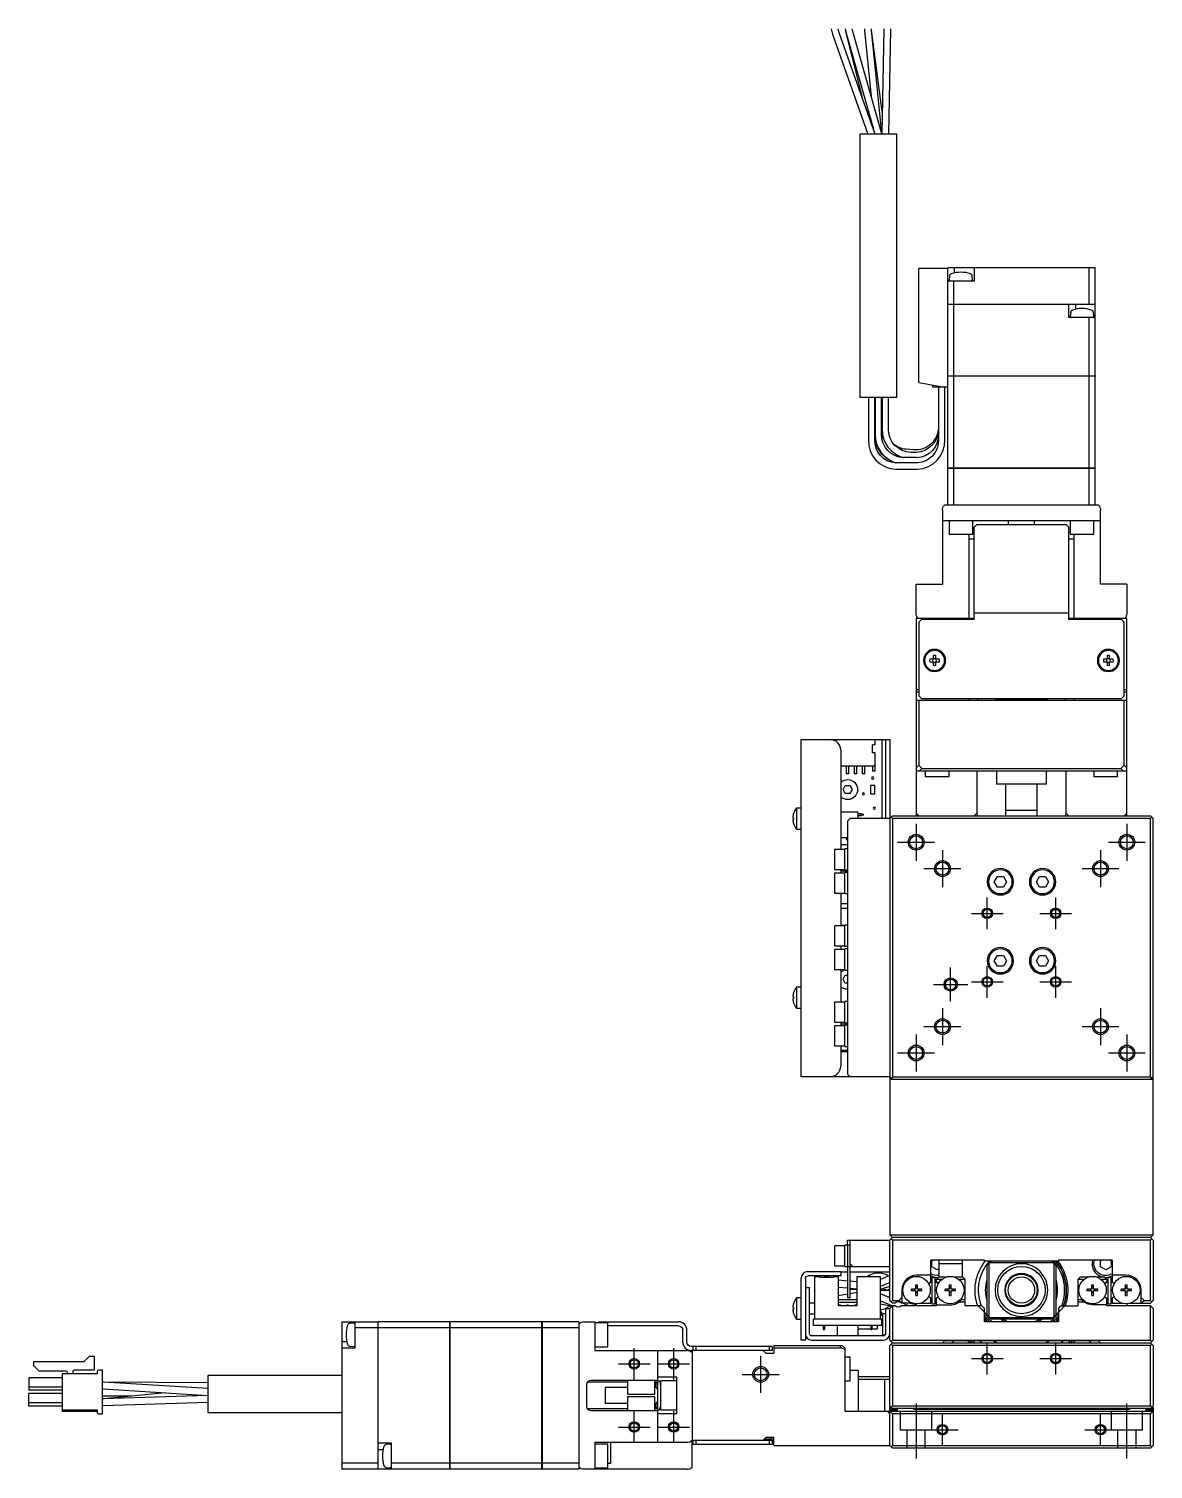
# Model space of a CAD drawing. Extents: x 0 to 1121, y -8 to 892.
# Drawn here: x 326.3 to 539.7, y 10 to 283.4 of the extents above; entities that cross this region are included whole.
import ezdxf

# ---------------------------------------------------------------- set-up
doc = ezdxf.new("R2010")
doc.units = 0
doc.header["$LTSCALE"] = 0.5
doc.linetypes.add('CENTER', pattern=[50.8, 31.75, -6.35, 6.35, -6.35])
doc.linetypes.add('DASHED', pattern=[19.05, 12.7, -6.35])
for name, color, linetype in [('MSM_CENTER', 1, 'CENTER'), ('MSM_CONTINUOUS', 7, 'CONTINUOUS'), ('MSM_DASHED', 4, 'DASHED'), ('MSM_NARROW', 5, 'CONTINUOUS')]:
    doc.layers.add(name, color=color, linetype=linetype)

msp = doc.modelspace()

# ---------------------------------------------------------------- linework, layer by layer
at = {"layer": 'MSM_CENTER'}
for p, q in [((494.68, 132.5), (494.68, 125.5)), ((534.68, 132.5), (534.68, 125.5)), ((491.18, 129), (498.18, 129)), ((531.18, 129), (538.18, 129)), ((499.68, 127.5), (499.68, 120.5)), ((529.68, 127.5), (529.68, 120.5)), ((496.18, 124), (503.18, 124)), ((526.18, 124), (533.18, 124)), ((508.18, 112.5), (508.18, 118.5)), ((521.18, 112.5), (521.18, 118.5)), ((505.18, 115.5), (511.18, 115.5)), ((518.18, 115.5), (524.18, 115.5)), ((501.23, 98.75), (501.23, 105.25)), ((508.18, 99.5), (508.18, 105.5)), ((521.18, 99.5), (521.18, 105.5)), ((497.98, 102), (504.48, 102)), ((505.18, 102.5), (511.18, 102.5)), ((518.18, 102.5), (524.18, 102.5)), ((499.68, 97.5), (499.68, 90.5)), ((529.68, 97.5), (529.68, 90.5)), ((496.18, 94), (503.18, 94)), ((526.18, 94), (533.18, 94)), ((494.68, 92.5), (494.68, 85.5)), ((534.68, 92.5), (534.68, 85.5)), ((491.18, 89), (498.18, 89)), ((531.18, 89), (538.18, 89)), ((441.18, 27), (441.18, 33)), ((448.68, 27), (448.68, 33)), ((508.18, 28), (508.18, 34)), ((521.18, 28), (521.18, 34)), ((465.18, 31.5), (465.18, 24.5)), ((505.18, 31), (511.18, 31)), ((518.18, 31), (524.18, 31)), ((438.18, 30), (444.18, 30)), ((445.68, 30), (451.68, 30)), ((461.68, 28), (468.68, 28)), ((494.68, 22.5), (494.68, 12)), ((534.68, 12), (534.68, 22.5)), ((441.18, 15), (441.18, 21)), ((448.68, 15), (448.68, 21)), ((499.68, 14.5), (499.68, 20.5)), ((529.68, 14.5), (529.68, 20.5)), ((438.18, 18), (444.18, 18)), ((445.68, 18), (451.68, 18)), ((496.68, 17.5), (502.68, 17.5)), ((526.68, 17.5), (532.68, 17.5))]:
    msp.add_line(p, q, dxfattribs=at)
at = {"layer": 'MSM_CONTINUOUS'}
for p, q in [((478.55, 283.4), (478.81, 282.37)), ((478.81, 282.37), (485.54, 263.4)), ((480.03, 282.8), (479.87, 283.4)), ((480.03, 282.8), (479.87, 283.4)), ((486.92, 263.4), (480.03, 282.8)), ((481.21, 283.4), (481.35, 282.64)), ((481.22, 283.4), (481.4, 282.55)), ((481.35, 282.64), (484.46, 270.33)), ((481.4, 282.55), (486.59, 264.34)), ((482.65, 282.91), (482.54, 283.4)), ((488.18, 263.49), (482.65, 282.91)), ((484.89, 283.4), (484.92, 282.99)), ((484.92, 282.99), (486.16, 270.58)), ((486.21, 283.12), (486.19, 283.4)), ((488.17, 263.52), (486.21, 283.12)), ((488.27, 267.7), (486.22, 283.16)), ((488.58, 283.32), (488.18, 263.4)), ((488.58, 283.4), (488.58, 283.32)), ((488.58, 283.4), (488.58, 283.25)), ((489.48, 263.4), (489.88, 283.29)), ((489.88, 283.29), (489.88, 283.4)), ((491.03, 263.4), (484.03, 263.4)), ((484.03, 263.4), (484.03, 213.4)), ((491.03, 213.4), (491.03, 263.4)), ((495.18, 216.26), (495.18, 237.9)), ((500.68, 237.9), (495.18, 237.9)), ((500.68, 200), (500.68, 238)), ((528.68, 238), (500.68, 238)), ((501.93, 238), (501.93, 237.06)), ((505.68, 238), (505.68, 235.5)), ((527.53, 231.11), (527.53, 238)), ((528.68, 231.11), (528.68, 238)), ((505.68, 235.5), (500.68, 235.5)), ((501.02, 236.48), (500.95, 235.71)), ((501.84, 231.11), (501.84, 235.5)), ((505.41, 235.71), (505.34, 236.48)), ((500.68, 231.11), (528.68, 231.11)), ((528.68, 231.1), (500.68, 231.1)), ((500.69, 231.1), (500.69, 231.11)), ((501.84, 231.1), (501.84, 231.11)), ((501.84, 217.5), (501.84, 231.1)), ((523.68, 228.6), (523.68, 231.1)), ((524.93, 231.1), (524.93, 230.17)), ((527.52, 231.1), (527.52, 231.11)), ((528.67, 231.1), (528.67, 231.11)), ((528.68, 217.5), (528.68, 231.1)), ((528.68, 228.6), (523.68, 228.6)), ((524.02, 229.59), (523.95, 228.82)), ((527.53, 217.5), (527.53, 228.6)), ((528.41, 228.82), (528.34, 229.59)), ((495.18, 216.26), (500.08, 215.4)), ((500.68, 217.5), (528.68, 217.5)), ((528.68, 217.49), (500.68, 217.49)), ((500.69, 217.5), (500.69, 217.49)), ((501.84, 217.5), (501.84, 217.49)), ((501.84, 200), (501.84, 217.49)), ((527.52, 217.5), (527.52, 217.49)), ((527.53, 200), (527.53, 217.49)), ((528.67, 217.5), (528.67, 217.49)), ((528.68, 200), (528.68, 217.49)), ((491.03, 213.4), (484.03, 213.4)), ((485.63, 213.4), (485.63, 205.4)), ((486.83, 205.4), (486.83, 213.4)), ((486.93, 213.4), (486.93, 206.4)), ((488.13, 206.4), (488.13, 213.4)), ((488.23, 213.4), (488.23, 206.4)), ((489.43, 207.4), (489.43, 213.4)), ((497.88, 215.4), (497.88, 215.79)), ((500.68, 215.4), (497.88, 215.4)), ((498.93, 215.4), (498.93, 205.4)), ((500.13, 205.4), (500.13, 215.4)), ((498.93, 207.88), (498.93, 207.64)), ((488.28, 205.69), (488.13, 206.9)), ((488.23, 206.4), (488.29, 205.69)), ((488.29, 205.66), (488.28, 205.69)), ((488.29, 205.69), (488.29, 205.66)), ((494.16, 203.48), (492.78, 203.6)), ((494.62, 203), (493.74, 203)), ((494.93, 201), (490.83, 201)), ((490.83, 199.8), (494.93, 199.8)), ((490.84, 201.01), (490.87, 201)), ((494.77, 202), (492.29, 202)), ((500.68, 200), (528.68, 200)), ((500.68, 193), (500.68, 199.99)), ((528.68, 199.99), (500.68, 199.99)), ((500.69, 200), (500.69, 199.99)), ((501.84, 200), (501.84, 199.99)), ((501.84, 193), (501.84, 199.99)), ((527.52, 200), (527.52, 199.99)), ((527.53, 193), (527.53, 199.99)), ((528.67, 200), (528.67, 199.99)), ((528.68, 193), (528.68, 199.99)), ((499.68, 192), (499.68, 178)), ((529.3, 193), (500.06, 193)), ((529.68, 178), (529.68, 192)), ((529.68, 190), (499.68, 190)), ((500.93, 190), (500.93, 187.5)), ((505.43, 187.5), (505.43, 190)), ((506.18, 189.3), (505.68, 188.8)), ((505.68, 171.3), (505.68, 188.8)), ((506.18, 189.3), (523.18, 189.3)), ((512.18, 190), (512.18, 189.3)), ((517.18, 189.3), (517.18, 190)), ((523.68, 188.8), (523.18, 189.3)), ((523.68, 171.3), (523.68, 188.8)), ((523.93, 190), (523.93, 187.5)), ((528.43, 187.5), (528.43, 190)), ((500.93, 187.5), (505.43, 187.5)), ((504.68, 187.5), (504.68, 171.3)), ((505.68, 186.5), (504.68, 186.5)), ((524.68, 186.5), (523.68, 186.5)), ((523.93, 187.5), (528.43, 187.5)), ((524.68, 171.3), (524.68, 187.5)), ((494.68, 178), (499.68, 178)), ((494.68, 172.5), (494.68, 178)), ((534.68, 178), (529.68, 178)), ((534.68, 178), (534.68, 172.5)), ((523.68, 172.5), (505.68, 172.5)), ((505.68, 171.5), (494.68, 171.5)), ((494.68, 171.5), (494.68, 134)), ((495.68, 171.3), (495.18, 170.8)), ((495.18, 170.8), (495.18, 156.8)), ((505.68, 171.3), (495.68, 171.3)), ((534.68, 171.5), (523.68, 171.5)), ((533.68, 171.3), (523.68, 171.3)), ((534.18, 170.8), (533.68, 171.3)), ((534.18, 156.8), (534.18, 170.8)), ((534.68, 134), (534.68, 171.5)), ((497.94, 164.42), (497.94, 163.74)), ((498.42, 163.74), (498.42, 164.42)), ((530.94, 164.42), (530.94, 163.74)), ((531.42, 163.74), (531.42, 164.42)), ((497.94, 163.74), (497.26, 163.74)), ((497.26, 163.26), (497.94, 163.26)), ((497.94, 163.26), (497.94, 162.58)), ((499.1, 163.74), (498.42, 163.74)), ((498.42, 162.58), (498.42, 163.26)), ((498.42, 163.26), (499.1, 163.26)), ((530.94, 163.74), (530.26, 163.74)), ((530.26, 163.26), (530.94, 163.26)), ((530.94, 163.26), (530.94, 162.58)), ((532.1, 163.74), (531.42, 163.74)), ((531.42, 163.26), (532.1, 163.26)), ((531.42, 162.58), (531.42, 163.26)), ((494.68, 158), (495.18, 158)), ((495.18, 157.5), (494.68, 157.5)), ((494.68, 156), (534.68, 156)), ((495.18, 156.8), (495.68, 156.3)), ((495.18, 156), (495.18, 143.61)), ((495.68, 156.3), (533.68, 156.3)), ((504.68, 156.3), (504.68, 156)), ((506.43, 156), (506.43, 156.3)), ((509.68, 156.3), (509.68, 156.2)), ((509.68, 156.2), (519.68, 156.2)), ((509.68, 156.2), (509.88, 156)), ((519.48, 156), (519.68, 156.2)), ((519.68, 156.2), (519.68, 156.3)), ((522.93, 156.3), (522.93, 156)), ((524.68, 156), (524.68, 156.3)), ((533.68, 156.3), (534.18, 156.8)), ((534.18, 158), (534.68, 158)), ((534.68, 157.5), (534.18, 157.5)), ((534.18, 143.61), (534.18, 156)), ((472.88, 84.5), (472.88, 148.5)), ((472.88, 148.5), (489.68, 148.5)), ((486.93, 147.5), (486.93, 148.5)), ((488.18, 148.5), (488.18, 133.5)), ((488.88, 148.5), (488.88, 133.5)), ((489.68, 148.5), (489.68, 54.5)), ((480.38, 146.5), (480.38, 127.65)), ((486.93, 147.5), (486.43, 147.5)), ((486.43, 146), (486.43, 147.5)), ((486.93, 146), (486.43, 146)), ((486.93, 142.5), (486.93, 146)), ((480.38, 143.5), (486.93, 143.5)), ((480.43, 142), (480.43, 143.5)), ((481.43, 143.5), (481.43, 142)), ((481.93, 142), (481.93, 143.5)), ((482.93, 143.5), (482.93, 142)), ((483.43, 142), (483.43, 143.5)), ((484.43, 143.5), (484.43, 142)), ((484.93, 142), (484.93, 143.5)), ((486.43, 143.5), (486.43, 142.5)), ((486.93, 142.5), (486.43, 142.5)), ((494.68, 143.11), (495.18, 143.61)), ((534.68, 142.5), (494.68, 142.5)), ((495.18, 143.61), (495.79, 143)), ((495.79, 143), (495.29, 142.5)), ((495.79, 143), (533.57, 143)), ((496.43, 142.5), (496.43, 141.5)), ((500.93, 141.5), (500.93, 142.5)), ((506.2, 142.5), (506.2, 134.5)), ((509.93, 142.5), (509.93, 140)), ((519.43, 140), (519.43, 142.5)), ((523.17, 134.5), (523.17, 142.5)), ((528.43, 142.5), (528.43, 141.5)), ((532.93, 141.5), (532.93, 142.5)), ((533.57, 143), (534.18, 143.61)), ((534.07, 142.5), (533.57, 143)), ((534.18, 143.61), (534.68, 143.11)), ((480.43, 142), (480.38, 142)), ((480.81, 139), (481.25, 139.75)), ((481.25, 139.75), (482.11, 139.75)), ((481.93, 142), (481.43, 142)), ((482.11, 139.75), (482.55, 139)), ((483.43, 142), (482.93, 142)), ((484.93, 142), (484.43, 142)), ((486.84, 139.78), (486.04, 139.78)), ((486.04, 139.78), (486.04, 138.18)), ((486.84, 138.18), (486.84, 139.78)), ((496.43, 141.5), (500.93, 141.5)), ((519.43, 140), (509.93, 140)), ((511.68, 140), (511.68, 134)), ((517.68, 134), (517.68, 140)), ((528.43, 141.5), (532.93, 141.5)), ((481.25, 138.25), (480.81, 139)), ((482.11, 138.25), (481.25, 138.25)), ((482.55, 139), (482.11, 138.25)), ((486.04, 138.18), (486.84, 138.18)), ((471.42, 134.45), (471.42, 134.43)), ((471.98, 135.5), (471.98, 131.5)), ((472.88, 135.5), (471.98, 135.5)), ((480.38, 134.76), (483.53, 134.76)), ((483.63, 134.66), (483.63, 133.5)), ((483.63, 134.43), (484.36, 134.43)), ((484.36, 134), (483.63, 134)), ((484.07, 134.43), (484.07, 134)), ((484.36, 134.43), (484.43, 134.31)), ((484.43, 134.11), (484.36, 134)), ((484.43, 134.31), (484.68, 134.31)), ((484.68, 134.11), (484.43, 134.11)), ((484.68, 134.11), (484.68, 134.31)), ((489.93, 133.75), (490.18, 134)), ((490.18, 134), (539.18, 134)), ((495.18, 134), (494.68, 134.5)), ((506.2, 134.5), (505.7, 134)), ((506.37, 134), (506.2, 134.5)), ((517.68, 135), (511.68, 135)), ((523.17, 134.5), (522.99, 134)), ((523.67, 134), (523.17, 134.5)), ((534.68, 134.5), (534.18, 134)), ((539.18, 134), (539.43, 133.75)), ((471.29, 133.7), (471.42, 133.7)), ((471.42, 133.3), (471.29, 133.3)), ((471.42, 133.7), (471.42, 133.3)), ((471.42, 132.57), (471.42, 132.55)), ((471.98, 131.5), (472.88, 131.5)), ((482.18, 133.5), (481.68, 133)), ((481.68, 133), (481.68, 85)), ((489.68, 133.5), (482.18, 133.5)), ((489.68, 133.5), (489.93, 133.75)), ((490.18, 133.5), (489.93, 133.75)), ((539.18, 133.5), (490.18, 133.5)), ((490.18, 133.5), (490.18, 84.5)), ((539.43, 133.75), (539.18, 133.5)), ((539.18, 84.5), (539.18, 133.5)), ((539.43, 133.75), (539.68, 133.5)), ((539.68, 54.5), (539.68, 133.5)), ((481.68, 129.86), (480.38, 129.86)), ((481.68, 128.5), (480.38, 128.5)), ((479.18, 127.65), (479.18, 123.85)), ((481.18, 127.65), (479.18, 127.65)), ((481.18, 123.75), (481.18, 127.75)), ((481.68, 127.75), (481.18, 127.75)), ((479.18, 123.85), (481.18, 123.85)), ((479.18, 123.15), (479.18, 119.35)), ((481.18, 123.15), (479.18, 123.15)), ((480.38, 123.85), (480.38, 123.15)), ((481.68, 123.5), (480.38, 123.5)), ((481.18, 123.75), (481.68, 123.75)), ((481.18, 119.25), (481.18, 123.25)), ((481.68, 123.25), (481.18, 123.25)), ((509.53, 121.5), (510.1, 122.5)), ((510.1, 120.5), (509.53, 121.5)), ((510.1, 122.5), (511.26, 122.5)), ((511.26, 120.5), (510.1, 120.5)), ((511.26, 122.5), (511.84, 121.5)), ((511.84, 121.5), (511.26, 120.5)), ((517.53, 121.5), (518.1, 122.5)), ((518.1, 120.5), (517.53, 121.5)), ((518.1, 122.5), (519.26, 122.5)), ((519.26, 120.5), (518.1, 120.5)), ((519.26, 122.5), (519.84, 121.5)), ((519.84, 121.5), (519.26, 120.5)), ((479.18, 119.35), (481.18, 119.35)), ((480.38, 119.35), (480.38, 113.15)), ((481.18, 119.25), (481.68, 119.25)), ((480.38, 117.37), (481.68, 117.37)), ((481.68, 116.45), (480.38, 116.45)), ((479.18, 113.15), (479.18, 109.35)), ((481.18, 113.15), (479.18, 113.15)), ((480.38, 113.25), (481.18, 113.25)), ((481.18, 109.25), (481.18, 113.25)), ((481.68, 113.25), (481.18, 113.25)), ((479.18, 109.35), (481.18, 109.35)), ((479.18, 108.65), (479.18, 104.85)), ((481.18, 108.65), (479.18, 108.65)), ((480.38, 109.35), (480.38, 108.65)), ((481.18, 109.25), (481.68, 109.25)), ((481.18, 104.75), (481.18, 108.75)), ((481.68, 108.75), (481.18, 108.75)), ((509.53, 106.5), (510.1, 107.5)), ((510.1, 107.5), (511.26, 107.5)), ((511.26, 107.5), (511.84, 106.5)), ((517.53, 106.5), (518.1, 107.5)), ((518.1, 107.5), (519.26, 107.5)), ((519.26, 107.5), (519.84, 106.5)), ((479.18, 104.85), (481.18, 104.85)), ((480.38, 104.85), (480.38, 98.65)), ((481.18, 104.75), (481.68, 104.75)), ((510.1, 105.5), (509.53, 106.5)), ((511.26, 105.5), (510.1, 105.5)), ((511.84, 106.5), (511.26, 105.5)), ((518.1, 105.5), (517.53, 106.5)), ((519.26, 105.5), (518.1, 105.5)), ((519.84, 106.5), (519.26, 105.5)), ((471.98, 101.5), (471.98, 97.5)), ((472.88, 101.5), (471.98, 101.5)), ((480.81, 103), (481.25, 103.75)), ((481.25, 102.25), (480.81, 103)), ((481.25, 103.75), (481.68, 103.75)), ((481.68, 102.25), (481.25, 102.25)), ((471.29, 99.7), (471.42, 99.7)), ((471.42, 99.3), (471.29, 99.3)), ((471.42, 100.45), (471.42, 100.43)), ((471.42, 99.7), (471.42, 99.3)), ((471.42, 98.57), (471.42, 98.55)), ((479.18, 98.65), (479.18, 94.85)), ((481.18, 98.65), (479.18, 98.65)), ((481.18, 98.67), (480.38, 98.67)), ((481.18, 94.75), (481.18, 98.75)), ((481.68, 98.75), (481.18, 98.75)), ((471.98, 97.5), (472.88, 97.5)), ((479.18, 94.85), (481.18, 94.85)), ((479.18, 94.15), (479.18, 90.35)), ((481.18, 94.15), (479.18, 94.15)), ((480.38, 94.85), (480.38, 94.15)), ((481.68, 94.5), (480.38, 94.5)), ((481.18, 94.75), (481.68, 94.75)), ((481.18, 90.25), (481.18, 94.25)), ((481.68, 94.25), (481.18, 94.25)), ((479.18, 90.35), (481.18, 90.35)), ((480.38, 90.35), (480.38, 86.5)), ((481.18, 90.25), (481.68, 90.25)), ((481.68, 89.5), (480.38, 89.5)), ((481.68, 89.2), (480.38, 89.2)), ((481.68, 85), (482.18, 84.5)), ((489.68, 84.5), (472.88, 84.5)), ((489.93, 84.25), (489.68, 84.5)), ((489.68, 84), (539.68, 84)), ((489.93, 84.25), (490.18, 84.5)), ((490.18, 84), (489.93, 84.25)), ((490.18, 84.5), (539.18, 84.5)), ((539.18, 84.5), (539.43, 84.25)), ((539.68, 84.5), (539.18, 84)), ((479.18, 52.4), (479.18, 48.6)), ((481.18, 52.4), (479.18, 52.4)), ((481.18, 48.5), (481.18, 52.5)), ((482.18, 52.5), (481.18, 52.5)), ((481.68, 52.5), (481.68, 53.5)), ((481.68, 53.5), (489.68, 53.5)), ((481.68, 52.5), (481.68, 42.5)), ((482.18, 42.5), (482.18, 53.5)), ((489.68, 54.5), (539.68, 54.5)), ((489.68, 54.5), (490.18, 54)), ((490.18, 54), (489.68, 53.5)), ((489.68, 42), (489.68, 53.5)), ((490.18, 53.5), (489.93, 53.75)), ((539.18, 54), (490.18, 54)), ((490.18, 53.5), (490.18, 42)), ((539.18, 53.5), (490.18, 53.5)), ((539.68, 54.5), (539.18, 54)), ((539.68, 53.5), (539.18, 54)), ((539.43, 53.75), (539.18, 53.5)), ((539.18, 42), (539.18, 53.5)), ((539.68, 53.5), (539.68, 42)), ((507.68, 49.7), (497.48, 49.7)), ((497.48, 45.54), (497.48, 49.7)), ((497.68, 49.58), (497.89, 49.7)), ((497.68, 48.42), (497.68, 49.58)), ((498.98, 49.7), (498.98, 46.5)), ((503.48, 46.5), (503.48, 49.7)), ((507.68, 49.5), (507.68, 49.7)), ((521.68, 49.5), (507.68, 49.5)), ((508.18, 48.7), (508.98, 49.5)), ((520.38, 49.5), (520.68, 49.2)), ((531.88, 49.7), (521.68, 49.7)), ((521.68, 49.7), (521.68, 49.5)), ((529.68, 49.58), (529.89, 49.7)), ((529.68, 48.42), (529.68, 49.58)), ((531.47, 49.7), (531.68, 49.58)), ((531.68, 49.58), (531.68, 48.42)), ((531.88, 49.7), (531.88, 45.54)), ((474.08, 47.5), (480.38, 47.5)), ((480.38, 46.7), (474.18, 46.7)), ((475.43, 46.5), (475.43, 38.5)), ((476.43, 46.5), (475.43, 46.5)), ((476.43, 46.5), (476.43, 46.4)), ((477.23, 46.4), (477.23, 46.5)), ((478.13, 46.5), (477.23, 46.5)), ((477.43, 46.5), (477.43, 46.7)), ((477.61, 46.4), (477.61, 46.5)), ((477.76, 46.4), (477.76, 46.5)), ((478.13, 46.4), (478.13, 46.5)), ((478.93, 46.5), (478.93, 46.4)), ((479.93, 46.5), (478.93, 46.5)), ((479.18, 48.6), (481.18, 48.6)), ((479.93, 41), (479.93, 46.5)), ((480.38, 47.5), (480.38, 46.7)), ((480.38, 47.47), (481.68, 47.47)), ((481.18, 48.5), (489.68, 48.5)), ((482.68, 48.5), (482.18, 49)), ((482.18, 47.47), (489.68, 47.47)), ((483.43, 46.5), (483.43, 41)), ((487.93, 46.5), (483.43, 46.5)), ((489.68, 46.77), (487.93, 46.02)), ((487.93, 38.5), (487.93, 46.5)), ((497.48, 46.8), (494.78, 46.8)), ((498.68, 47.85), (497.68, 48.42)), ((498.48, 46), (498.98, 46.5)), ((498.98, 48.02), (498.68, 47.85)), ((503.48, 49), (498.98, 49)), ((498.98, 46.5), (500.47, 46.5)), ((501.89, 46.5), (503.48, 46.5)), ((503.48, 46.5), (503.98, 46)), ((508.18, 39.3), (508.18, 48.7)), ((508.48, 49), (508.48, 39)), ((520.68, 49.2), (508.68, 49.2)), ((511.71, 47.2), (511.52, 47.2)), ((511.71, 47.2), (511.93, 47.43)), ((511.76, 47.43), (511.93, 47.43)), ((511.93, 47.43), (511.93, 47.56)), ((515.74, 46.97), (515.74, 46.97)), ((517.43, 47.56), (517.43, 47.56)), ((517.43, 47.56), (517.43, 47.43)), ((517.43, 47.43), (517.6, 47.43)), ((517.43, 47.43), (517.66, 47.2)), ((517.84, 47.2), (517.66, 47.2)), ((520.88, 49), (520.68, 49.2)), ((520.88, 39), (520.88, 49)), ((520.88, 49), (521.18, 48.7)), ((521.18, 48.7), (521.18, 39.3)), ((525.38, 46), (525.88, 46.5)), ((525.88, 46.5), (527.47, 46.5)), ((528.89, 46.5), (530.38, 46.5)), ((530.68, 47.85), (529.68, 48.42)), ((530.38, 46.5), (530.88, 46)), ((531.68, 48.42), (530.68, 47.85)), ((534.58, 46.8), (531.88, 46.8)), ((472.88, 34.5), (472.88, 46.3)), ((473.68, 46.2), (473.68, 34.5)), ((473.68, 44.5), (474.48, 44.5)), ((474.48, 35.7), (474.48, 44.5)), ((478.93, 46.4), (476.43, 46.4)), ((481.68, 45.72), (479.93, 45.88)), ((479.93, 44.57), (481.68, 44.41)), ((483.43, 45.56), (482.18, 45.67)), ((482.18, 44.37), (483.43, 44.25)), ((482.18, 44.14), (483.43, 44.11)), ((487.93, 44.72), (489.68, 45.46)), ((487.93, 44.15), (489.68, 44.71)), ((489.68, 43.91), (487.93, 43.94)), ((489.68, 44.08), (488.74, 43.94)), ((488.94, 44.06), (489.68, 44.2)), ((491.98, 44), (491.98, 41.5)), ((493.78, 43.86), (493.78, 44.15)), ((494.58, 44.15), (493.78, 44.15)), ((494.58, 43.86), (493.78, 43.86)), ((494.31, 44.15), (494.31, 43.86)), ((494.64, 45), (494.93, 45)), ((494.64, 44.21), (494.64, 45)), ((494.93, 44.47), (494.64, 44.47)), ((494.64, 43), (494.64, 43.8)), ((494.93, 44.21), (494.93, 45)), ((494.93, 43), (494.93, 43.8)), ((495.78, 44.15), (494.99, 44.15)), ((495.78, 43.86), (494.99, 43.86)), ((495.25, 43.86), (495.25, 44.15)), ((495.78, 43.86), (495.78, 44.15)), ((497.19, 45.37), (497.48, 45.54)), ((498.28, 46.39), (497.68, 46.39)), ((497.68, 46.39), (497.68, 41.39)), ((498.28, 41.39), (498.28, 46.39)), ((498.48, 46), (498.48, 45.54)), ((499.52, 46), (498.48, 46)), ((498.77, 45.37), (498.48, 45.54)), ((500.18, 43.86), (500.18, 44.15)), ((500.98, 44.15), (500.18, 44.15)), ((500.98, 43.86), (500.18, 43.86)), ((500.71, 44.15), (500.71, 43.86)), ((501.04, 45), (501.33, 45)), ((501.04, 44.21), (501.04, 45)), ((501.33, 44.47), (501.04, 44.47)), ((501.04, 43), (501.04, 43.8)), ((501.33, 44.21), (501.33, 45)), ((501.33, 43), (501.33, 43.8)), ((502.18, 44.15), (501.39, 44.15)), ((502.18, 43.86), (501.39, 43.86)), ((501.65, 43.86), (501.65, 44.15)), ((502.18, 43.86), (502.18, 44.15)), ((503.98, 46), (502.84, 46)), ((503.98, 41), (503.98, 46)), ((517.48, 45.38), (517.48, 45.44)), ((517.48, 45.38), (517.54, 45.31)), ((525.38, 46), (525.38, 41)), ((526.52, 46), (525.38, 46)), ((527.18, 43.86), (527.18, 44.15)), ((527.98, 44.15), (527.18, 44.15)), ((527.98, 43.86), (527.18, 43.86)), ((527.71, 44.15), (527.71, 43.86)), ((528.04, 45), (528.33, 45)), ((528.04, 44.21), (528.04, 45)), ((528.33, 44.47), (528.04, 44.47)), ((528.04, 43), (528.04, 43.8)), ((528.33, 44.21), (528.33, 45)), ((528.33, 43), (528.33, 43.8)), ((529.18, 44.15), (528.39, 44.15)), ((529.18, 43.86), (528.39, 43.86)), ((528.65, 43.86), (528.65, 44.15)), ((529.18, 43.86), (529.18, 44.15)), ((530.88, 46), (529.84, 46)), ((530.88, 45.54), (530.59, 45.37)), ((530.88, 46), (530.88, 45.54)), ((531.68, 46.39), (531.08, 46.39)), ((531.08, 46.39), (531.08, 41.39)), ((531.68, 41.39), (531.68, 46.39)), ((531.88, 45.54), (532.17, 45.37)), ((533.58, 43.86), (533.58, 44.15)), ((534.38, 44.15), (533.58, 44.15)), ((534.38, 43.86), (533.58, 43.86)), ((534.11, 44.15), (534.11, 43.86)), ((534.44, 45), (534.73, 45)), ((534.44, 44.21), (534.44, 45)), ((534.73, 44.47), (534.44, 44.47)), ((534.44, 43), (534.44, 43.8)), ((534.73, 44.21), (534.73, 45)), ((534.73, 43), (534.73, 43.8)), ((535.58, 44.15), (534.79, 44.15)), ((535.58, 43.86), (534.79, 43.86)), ((535.05, 43.86), (535.05, 44.15)), ((535.58, 43.86), (535.58, 44.15)), ((537.38, 41.5), (537.38, 44)), ((471.42, 41.45), (471.42, 41.43)), ((471.98, 42.5), (471.98, 38.5)), ((472.88, 42.5), (471.98, 42.5)), ((475.43, 41.5), (474.48, 41.5)), ((481.68, 43.21), (479.93, 42.9)), ((479.93, 42.2), (483.43, 42.2)), ((479.93, 41.7), (483.43, 41.7)), ((482.18, 42.5), (481.68, 42.5)), ((483.43, 43.52), (482.18, 43.3)), ((489.68, 42.54), (487.93, 43.28)), ((487.93, 41.98), (490.23, 41)), ((487.93, 41.41), (490.12, 40.94)), ((489.26, 42.71), (489.68, 42.71)), ((489.68, 42), (489.93, 41.75)), ((489.93, 41.75), (490.18, 42)), ((490.18, 41.5), (489.93, 41.75)), ((490.18, 42), (491.38, 42)), ((490.62, 41.5), (490.18, 41.5)), ((491.98, 42.6), (491.38, 42)), ((491.38, 42), (491.98, 41.58)), ((494.07, 41.5), (491.94, 41.5)), ((493.3, 41), (492.12, 41.5)), ((494.68, 41.17), (493.16, 41.5)), ((494.93, 43.53), (494.64, 43.53)), ((494.64, 43), (494.93, 43)), ((494.68, 41.4), (494.68, 41)), ((495.49, 41.5), (497.48, 41.5)), ((497.48, 42.46), (497.19, 42.63)), ((497.48, 41.5), (497.48, 42.46)), ((497.68, 41.39), (498.28, 41.39)), ((498.48, 42.46), (498.77, 42.63)), ((498.48, 42.46), (498.48, 41)), ((498.48, 41.2), (501.18, 41.2)), ((501.33, 43.53), (501.04, 43.53)), ((501.04, 43), (501.33, 43)), ((503.98, 41.7), (502.78, 41.7)), ((503.33, 42.2), (503.98, 42.2)), ((515.74, 41.04), (515.74, 41.04)), ((517.54, 42.69), (517.48, 42.63)), ((517.48, 42.56), (517.48, 42.63)), ((525.38, 42.2), (526.04, 42.2)), ((526.58, 41.7), (525.38, 41.7)), ((528.33, 43.53), (528.04, 43.53)), ((528.04, 43), (528.33, 43)), ((530.88, 41.2), (528.18, 41.2)), ((530.59, 42.63), (530.88, 42.46)), ((530.88, 41), (530.88, 42.46)), ((531.08, 41.39), (531.68, 41.39)), ((532.17, 42.63), (531.88, 42.46)), ((531.88, 42.46), (531.88, 41.5)), ((531.88, 41.5), (533.87, 41.5)), ((534.73, 43.53), (534.44, 43.53)), ((534.44, 43), (534.73, 43)), ((534.68, 41.4), (534.68, 41)), ((535.29, 41.5), (539.18, 41.5)), ((537.98, 42), (537.38, 42.6)), ((537.38, 41.58), (537.98, 42)), ((537.98, 42), (539.18, 42)), ((539.18, 42), (539.43, 41.75)), ((539.68, 42), (539.18, 41.5)), ((471.29, 40.7), (471.42, 40.7)), ((471.42, 40.3), (471.29, 40.3)), ((471.42, 40.7), (471.42, 40.3)), ((471.42, 39.57), (471.42, 39.55)), ((471.98, 38.5), (472.88, 38.5)), ((474.48, 39.5), (475.43, 39.5)), ((475.18, 37.3), (475.18, 38.5)), ((488.18, 38.5), (475.18, 38.5)), ((483.43, 41), (479.93, 41)), ((487.93, 39.9), (488.09, 39.9)), ((488.09, 39.9), (488.09, 39.19)), ((488.09, 39.19), (488.38, 39.19)), ((488.18, 37.3), (488.18, 38.5)), ((488.38, 35.5), (488.38, 39.5)), ((488.88, 39.5), (488.38, 39.5)), ((488.88, 40.5), (489.68, 40.5)), ((488.88, 40.5), (488.88, 35.7)), ((489.68, 40.5), (490.18, 41)), ((489.68, 34.5), (489.68, 40.5)), ((490.18, 41), (490.18, 34.5)), ((490.62, 41), (490.18, 41)), ((498.48, 41), (491.94, 41)), ((507.18, 41), (503.98, 41)), ((507.68, 39.79), (506.47, 41)), ((507.18, 41), (507.68, 40.5)), ((507.68, 38), (507.68, 40.5)), ((508.98, 38.5), (508.18, 39.3)), ((508.68, 38.8), (520.68, 38.8)), ((520.38, 38.5), (508.98, 38.5)), ((520.68, 38.8), (520.38, 38.5)), ((520.68, 38.8), (520.88, 39)), ((521.18, 39.3), (520.88, 39)), ((522.89, 41), (521.68, 39.79)), ((521.68, 40.5), (522.18, 41)), ((521.68, 40.5), (521.68, 38)), ((522.18, 41), (525.38, 41)), ((539.18, 41), (530.88, 41)), ((539.18, 34.5), (539.18, 41)), ((539.18, 41), (539.68, 40.5)), ((539.68, 40.5), (539.68, 34.5)), ((385.68, 38), (385.68, 10)), ((385.68, 38), (392.57, 38)), ((387.97, 37.73), (387.21, 37.66)), ((388.18, 38), (388.18, 33)), ((392.57, 36.85), (388.18, 36.85)), ((392.57, 10), (392.57, 38)), ((392.58, 37.99), (392.57, 37.99)), ((392.58, 36.84), (392.57, 36.84)), ((406.18, 38), (392.58, 38)), ((392.58, 10), (392.58, 38)), ((406.18, 36.85), (392.58, 36.85)), ((406.18, 10), (406.18, 38)), ((406.18, 37.99), (406.19, 37.99)), ((406.18, 36.84), (406.19, 36.84)), ((423.68, 38), (406.19, 38)), ((406.19, 38), (406.19, 10)), ((423.68, 36.85), (406.19, 36.85)), ((423.68, 10), (423.68, 38)), ((423.68, 37.99), (423.69, 37.99)), ((423.68, 36.84), (423.69, 36.84)), ((430.68, 38), (423.69, 38)), ((423.69, 38), (423.69, 10)), ((430.68, 36.85), (423.69, 36.85)), ((430.68, 38), (430.68, 10)), ((431.68, 38), (433.68, 38)), ((433.68, 38), (433.68, 32.5)), ((436.18, 37.75), (433.68, 37.75)), ((434.38, 37.75), (434.38, 38)), ((434.38, 38), (449.58, 38)), ((434.88, 38), (434.88, 37.75)), ((436.18, 33.25), (436.18, 37.75)), ((449.58, 37.2), (436.18, 37.2)), ((450.38, 34.1), (450.38, 36.4)), ((451.18, 34.1), (451.18, 36.4)), ((488.18, 37.3), (475.18, 37.3)), ((477.06, 37.3), (477.06, 36.5)), ((477.06, 36.5), (477.31, 36.5)), ((477.31, 37.3), (477.31, 36.5)), ((479.68, 37.3), (479.68, 35.3)), ((483.68, 35.3), (483.68, 37.3)), ((483.68, 36.62), (486.06, 36.62)), ((486.06, 37.3), (486.06, 36.5)), ((486.06, 36.5), (486.31, 36.5)), ((486.31, 37.3), (486.31, 36.5)), ((486.31, 36.62), (487.29, 36.62)), ((487.29, 37.3), (487.29, 36.62)), ((521.68, 38), (507.68, 38)), ((385.68, 34.25), (386.62, 34.25)), ((388.18, 33), (385.68, 33)), ((387.21, 33.34), (387.97, 33.27)), ((433.68, 33.25), (436.18, 33.25)), ((467.38, 33.3), (451.98, 33.3)), ((452.38, 32.5), (452.38, 33.3)), ((452.88, 33.3), (452.88, 32.5)), ((466.88, 32.5), (466.88, 33.3)), ((467.38, 33.3), (467.38, 32.5)), ((467.68, 33.5), (467.68, 32)), ((467.68, 33.5), (480.68, 33.5)), ((480.57, 33), (467.68, 33)), ((473.68, 34.5), (472.88, 34.5)), ((488.48, 35.3), (474.88, 35.3)), ((474.88, 34.5), (488.48, 34.5)), ((480.57, 33), (480.07, 33.5)), ((481.18, 32.69), (480.57, 33)), ((480.68, 33.5), (481.18, 33)), ((481.18, 33), (481.18, 21)), ((488.38, 35.5), (488.83, 35.5)), ((489.93, 34.25), (489.68, 34.5)), ((490.18, 34), (489.68, 33.5)), ((489.68, 22), (489.68, 33.5)), ((489.93, 34.25), (490.18, 34.5)), ((490.18, 34), (489.93, 34.25)), ((490.18, 33.5), (489.93, 33.75)), ((490.18, 34.5), (539.18, 34.5)), ((490.18, 34), (539.18, 34)), ((490.18, 33.5), (490.18, 22)), ((539.18, 33.5), (490.18, 33.5)), ((500.03, 34.35), (499.68, 34)), ((529.33, 34.35), (500.03, 34.35)), ((529.68, 34), (529.33, 34.35)), ((539.18, 34.5), (539.43, 34.25)), ((539.68, 34.5), (539.18, 34)), ((539.68, 33.5), (539.18, 34)), ((539.43, 33.75), (539.18, 33.5)), ((539.18, 22), (539.18, 33.5)), ((539.68, 33.5), (539.68, 22)), ((327.17, 30.36), (327.17, 29.66)), ((336.71, 30.36), (327.17, 30.36)), ((337.73, 31.38), (336.71, 30.36)), ((338.73, 31.38), (337.73, 31.38)), ((338.73, 28.85), (338.73, 31.38)), ((433.68, 32.5), (451.18, 32.5)), ((445.68, 26.87), (445.68, 32.5)), ((467.38, 32.5), (451.98, 32.5)), ((452.18, 32.5), (452.18, 15.5)), ((466.18, 32), (465.68, 32.5)), ((466.18, 32), (467.68, 32)), ((482.18, 31.25), (481.18, 31.25)), ((482.18, 26.75), (482.18, 31.25)), ((332.63, 27.37), (326.28, 27.37)), ((326.28, 27.37), (326.28, 24.97)), ((327.17, 29.66), (328.17, 28.66)), ((328.17, 28.66), (333.3, 28.66)), ((339.26, 28.1), (332.63, 28.1)), ((332.63, 28.1), (332.63, 20.99)), ((333.58, 28.38), (333.58, 28.1)), ((334.73, 28.1), (334.73, 28.7)), ((334.88, 28.85), (338.73, 28.85)), ((339.26, 28.51), (339.26, 28.1)), ((340.28, 28.81), (339.56, 28.81)), ((340.28, 20.53), (340.28, 28.81)), ((360.28, 27.77), (360.28, 20.77)), ((385.68, 27.77), (360.28, 27.77)), ((445.68, 27.5), (449.18, 27.5)), ((449.18, 27.5), (449.18, 20.5)), ((483.68, 28.75), (482.18, 28.75)), ((483.68, 28.75), (483.68, 21)), ((489.68, 27.5), (483.68, 27.5)), ((332.63, 25.57), (326.28, 25.57)), ((332.63, 24.97), (326.28, 24.97)), ((340.61, 26.55), (340.28, 26.55)), ((340.48, 26.54), (340.28, 26.55)), ((340.28, 25.25), (340.4, 25.24)), ((340.28, 25.24), (341.06, 25.2)), ((340.4, 25.24), (360.26, 24)), ((360.28, 25.3), (340.48, 26.54)), ((360.28, 26.4), (340.61, 26.55)), ((432.18, 21.9), (432.18, 26.1)), ((439.88, 26.5), (432.29, 26.5)), ((432.98, 26.9), (445.38, 26.9)), ((435.68, 25.5), (435.68, 22.5)), ((439.88, 25.5), (435.68, 25.5)), ((439.88, 26.9), (439.88, 24.25)), ((445.08, 24.25), (445.08, 26.9)), ((445.38, 26.5), (445.08, 26.5)), ((445.38, 25.5), (445.08, 25.5)), ((445.38, 25.5), (445.38, 26.5)), ((445.58, 26.3), (445.38, 26.5)), ((445.38, 25.5), (445.58, 25.13)), ((445.58, 26.88), (445.58, 21.12)), ((445.59, 26.87), (445.67, 26.84)), ((445.68, 26.87), (445.59, 26.87)), ((446.18, 26.75), (446.18, 21.25)), ((449.18, 26.75), (446.18, 26.75)), ((481.18, 26.75), (482.18, 26.75)), ((489.68, 27), (483.68, 27)), ((488.68, 27), (488.68, 21)), ((326.28, 21.97), (326.28, 24.37)), ((332.63, 24.37), (326.28, 24.37)), ((332.63, 22.57), (326.28, 22.57)), ((332.63, 21.97), (326.28, 21.97)), ((340.95, 23.86), (340.28, 23.85)), ((340.56, 23.38), (340.28, 23.36)), ((340.35, 23.35), (340.28, 23.35)), ((340.28, 22.05), (340.4, 22.06)), ((360.28, 24), (340.35, 23.35)), ((340.4, 22.06), (360.28, 22.7)), ((352.13, 24.51), (340.56, 23.38)), ((345.8, 23.89), (340.95, 23.86)), ((439.88, 22.5), (435.68, 22.5)), ((439.88, 24.25), (445.08, 24.25)), ((445.08, 23.75), (439.88, 23.75)), ((439.88, 23.75), (439.88, 21.1)), ((445.08, 21.1), (445.08, 23.75)), ((445.38, 22.5), (445.08, 22.5)), ((445.58, 22.87), (445.38, 22.5)), ((445.38, 21.5), (445.38, 22.5)), ((489.68, 22), (490.18, 21.5)), ((489.78, 21.7), (489.78, 21.9)), ((489.93, 21.75), (490.18, 22)), ((490.18, 22), (539.18, 22)), ((539.18, 22), (539.43, 21.75)), ((539.18, 21.5), (539.68, 22)), ((539.58, 21.9), (539.58, 21.7)), ((332.63, 21.24), (339.26, 21.24)), ((332.63, 20.99), (339.26, 20.99)), ((339.26, 21.24), (339.26, 20.83)), ((339.56, 20.53), (340.28, 20.53)), ((360.28, 20.77), (385.68, 20.77)), ((432.29, 21.5), (439.88, 21.5)), ((445.38, 21.1), (432.98, 21.1)), ((445.08, 21.5), (445.38, 21.5)), ((445.38, 21.5), (445.58, 21.7)), ((445.67, 21.15), (445.59, 21.13)), ((445.68, 21.13), (445.59, 21.13)), ((445.68, 15.1), (445.68, 21.13)), ((449.18, 20.5), (445.68, 20.5)), ((446.18, 21.25), (449.18, 21.25)), ((481.18, 21), (539.68, 21)), ((489.18, 21), (489.68, 20.5)), ((489.68, 21.7), (489.78, 21.8)), ((489.68, 14.5), (489.68, 21.7)), ((489.68, 21.2), (491.08, 21.2)), ((489.68, 21), (490.18, 20.5)), ((490.08, 21.4), (490.78, 21.4)), ((539.18, 21.5), (490.18, 21.5)), ((539.18, 20.5), (490.18, 20.5)), ((490.18, 20.5), (490.18, 14.5)), ((491.08, 21.5), (491.08, 21.2)), ((494.18, 21.5), (494.18, 21.39)), ((494.18, 21.39), (535.18, 21.39)), ((535.18, 21.5), (535.18, 21.39)), ((538.28, 21.5), (538.28, 21.2)), ((539.68, 21.2), (538.28, 21.2)), ((538.58, 21.4), (539.28, 21.4)), ((539.18, 20.5), (539.68, 21)), ((539.18, 14.5), (539.18, 20.5)), ((539.58, 21.8), (539.68, 21.7)), ((539.68, 21.7), (539.68, 14.5)), ((392.58, 15), (395.08, 15)), ((392.58, 13.75), (393.51, 13.75)), ((394.86, 14.73), (394.1, 14.66)), ((395.08, 15), (395.08, 10)), ((433.68, 15.1), (451.18, 15.1)), ((433.68, 15.1), (433.68, 10)), ((436.18, 14.75), (433.68, 14.75)), ((436.18, 10.25), (436.18, 14.75)), ((436.68, 15.1), (436.68, 11.05)), ((452.18, 15.5), (467.38, 15.5)), ((452.18, 10.38), (452.18, 15.48)), ((452.38, 14.7), (452.38, 15.5)), ((467.38, 14.7), (452.38, 14.7)), ((452.88, 15.5), (452.88, 14.7)), ((465.68, 15.5), (466.18, 16)), ((465.93, 15.75), (467.68, 15.75)), ((467.68, 16), (466.18, 16)), ((466.88, 14.7), (466.88, 15.5)), ((467.38, 15.5), (467.38, 14.7)), ((467.68, 14.5), (467.68, 16)), ((467.68, 14.5), (489.68, 14.5)), ((489.68, 14.5), (489.93, 14.25)), ((490.18, 14.5), (489.93, 14.25)), ((489.93, 14.25), (490.18, 14)), ((490.18, 14.5), (539.18, 14.5)), ((539.18, 14), (490.18, 14)), ((539.43, 14.25), (539.18, 14.5)), ((539.18, 14), (539.68, 14.5)), ((392.57, 11.16), (385.68, 11.16)), ((392.58, 11.17), (392.57, 11.17)), ((406.18, 11.16), (395.08, 11.16)), ((406.18, 11.17), (406.19, 11.17)), ((423.68, 11.16), (406.19, 11.16)), ((423.68, 11.17), (423.69, 11.17)), ((430.68, 11.16), (423.69, 11.16)), ((436.68, 11.05), (436.18, 11.05)), ((392.57, 10), (385.68, 10)), ((392.58, 10.01), (392.57, 10.01)), ((406.18, 10), (392.58, 10)), ((394.1, 10.34), (394.86, 10.27)), ((406.18, 10.01), (406.19, 10.01)), ((423.68, 10), (406.19, 10)), ((423.68, 10.01), (423.69, 10.01)), ((430.68, 10), (423.69, 10)), ((451.18, 10), (431.68, 10)), ((433.68, 10.25), (436.18, 10.25))]:
    msp.add_line(p, q, dxfattribs=at)
at = {"layer": 'MSM_CONTINUOUS', "extrusion": (0, 0, -1)}
for centre, radius in [((-498.18, 163.5), 2.1), ((-498.18, 163.5), 1.9), ((-531.18, 163.5), 2.1), ((-531.18, 163.5), 1.9), ((-486.44, 141.2), 0.2), ((-484.68, 138.18), 0.2), ((-486.76, 135.48), 0.2), ((-510.68, 121.5), 2.5), ((-510.68, 121.5), 2.25), ((-518.68, 121.5), 2.5), ((-518.68, 121.5), 2.25), ((-510.68, 106.5), 2.5), ((-510.68, 106.5), 2.25), ((-518.68, 106.5), 2.5), ((-518.68, 106.5), 2.25), ((-514.68, 44), 5), ((-514.68, 44), 3.15)]:
    msp.add_circle(centre, radius, dxfattribs=at)
at = {"layer": 'MSM_CONTINUOUS'}
for centre, radius in [((494.68, 129), 1.23), ((534.68, 129), 1.23), ((499.68, 124), 1.23), ((529.68, 124), 1.23), ((508.18, 115.5), 0.783), ((521.18, 115.5), 0.783), ((501.23, 102), 1.01), ((508.18, 102.5), 0.783), ((521.18, 102.5), 0.783), ((499.68, 94), 1.23), ((529.68, 94), 1.23), ((494.68, 89), 1.23), ((534.68, 89), 1.23), ((494.78, 44), 2.6), ((501.18, 44), 2.6), ((514.68, 44), 4.5), ((514.68, 44), 3), ((528.18, 44), 2.6), ((534.58, 44), 2.6), ((441.18, 30), 0.783), ((448.68, 30), 0.783), ((508.18, 31), 0.783), ((521.18, 31), 0.783), ((465.18, 28), 1.23), ((441.18, 18), 0.783), ((448.68, 18), 0.783), ((499.68, 17.5), 0.783), ((529.68, 17.5), 0.783)]:
    msp.add_circle(centre, radius, dxfattribs=at)
for centre, radius, start, end in [((501.15, 235.69), 0.2, 175, 251.8051), ((501.51, 236.43), 0.5, 107.6292, 175), ((503.18, 231.19), 6, 72.3708, 107.6292), ((504.85, 236.43), 0.5, 5, 72.3708), ((505.21, 235.69), 0.2, 288.1949, 5), ((524.51, 229.54), 0.5, 107.6292, 175), ((526.18, 224.3), 6, 72.3708, 107.6292), ((527.85, 229.54), 0.5, 5, 72.3708), ((524.15, 228.8), 0.2, 175, 270), ((528.21, 228.8), 0.2, 270, 5), ((491.03, 205.2), 5.41, 177.9067, 267.8727), ((492.5, 206.32), 5.57, 179.2277, 252.6191), ((493.82, 207.37), 5.59, 179.7079, 254.0346), ((494.72, 205.21), 5.41, 272.1863, 2.0343), ((498.18, 163.5), 0.95, 75.3667, 104.6333), ((531.18, 163.5), 0.95, 75.3667, 104.6333), ((498.18, 163.5), 0.95, 165.3667, 194.6333), ((498.18, 163.5), 0.365, 138.8496, 221.1504), ((498.18, 163.5), 0.365, 48.8496, 131.1504), ((498.18, 163.5), 0.365, 228.8496, 311.1504), ((498.18, 163.5), 0.95, 255.3667, 284.6333), ((498.18, 163.5), 0.365, 318.8496, 41.1504), ((498.18, 163.5), 0.95, 345.3667, 14.6333), ((531.18, 163.5), 0.95, 165.3667, 194.6333), ((531.18, 163.5), 0.365, 138.8496, 221.1504), ((531.18, 163.5), 0.365, 48.8496, 131.1504), ((531.18, 163.5), 0.365, 228.8496, 311.1504), ((531.18, 163.5), 0.95, 255.3667, 284.6333), ((531.18, 163.5), 0.365, 318.8496, 41.1504), ((531.18, 163.5), 0.95, 345.3667, 14.6333), ((478.38, 146.5), 2, 0, 90), ((474.48, 133.5), 3.19, 163.0947, 176.4096), ((474.48, 133.5), 3.2, 141.3178, 162.73), ((483.53, 134.66), 0.1, 0, 90), ((474.48, 133.5), 3.19, 183.5904, 196.9053), ((474.48, 133.5), 3.2, 197.27, 218.6822), ((474.48, 99.5), 3.2, 141.3178, 162.73), ((474.48, 99.5), 3.19, 163.0947, 176.4096), ((474.48, 99.5), 3.19, 183.5904, 196.9053), ((474.48, 99.5), 3.2, 197.27, 218.6822), ((478.38, 86.5), 2, 270, 0), ((514.68, 44), 8.2, 137.8764, 201.4601), ((514.68, 44), 8.2, 338.5399, 42.1236), ((514.68, 44), 8.5, 339.3327, 40.3202), ((530.68, 49), 2.6, 164.3815, 254.0576), ((474.08, 46.3), 1.2, 90, 180), ((487.53, 43.73), 3.5, 56.9255, 127.7529), ((494.78, 44), 2.8, 90, 180), ((498.68, 49), 2.6, 242.5136, 274.5966), ((530.68, 49), 2.6, 265.4034, 297.4864), ((534.58, 44), 2.8, 0, 90), ((497.98, 43.89), 1.59, 100.8931, 124.2044), ((497.98, 43.89), 1.59, 55.7956, 79.1069), ((497.98, 44), 1.59, 53.8028, 60), ((531.38, 43.89), 1.59, 100.8931, 124.2044), ((531.38, 43.89), 1.59, 55.7956, 79.1069), ((474.48, 40.5), 3.19, 163.0947, 176.4096), ((474.48, 40.5), 3.2, 141.3178, 162.73), ((480.18, 40.9), 0.25, 23.5782, 156.4218), ((481.68, 40.9), 0.25, 23.5782, 156.4218), ((483.18, 40.9), 0.25, 23.5782, 156.4218), ((487.53, 43.73), 3.5, 276.5624, 309.1138), ((491.28, 40.75), 1, 48.5904, 131.4096), ((497.98, 43.89), 1.59, 251.6416, 259.1069), ((497.98, 43.89), 1.59, 280.8931, 288.3584), ((497.98, 44), 1.59, 300, 306.1972), ((501.18, 44), 2.8, 270, 319.9948), ((528.18, 44), 2.8, 220.0052, 235.2281), ((531.38, 43.89), 1.59, 251.6416, 259.1069), ((531.38, 43.89), 1.59, 280.8931, 288.3584), ((474.48, 40.5), 3.19, 183.5904, 196.9053), ((474.48, 40.5), 3.2, 197.27, 218.6822), ((514.68, 44), 8.2, 211.3881, 227.0297), ((514.68, 44), 6.5, 237.7958, 247.3801), ((514.68, 44), 6.5, 292.6199, 302.2042), ((514.68, 44), 8.2, 312.9703, 328.6119), ((392.49, 35.5), 6, 162.3708, 197.6292), ((387.25, 37.17), 0.5, 95, 162.3708), ((387.99, 37.53), 0.2, 18.1949, 95), ((449.58, 36.4), 1.6, 0, 90), ((474.88, 35.7), 1.2, 180, 270), ((488.48, 35.7), 1.2, 270, 0), ((387.25, 33.83), 0.5, 197.6292, 265), ((387.99, 33.47), 0.2, 265, 341.8051), ((451.98, 34.1), 1.6, 180, 270), ((503.18, 32.5), 2.6, 35.2344, 45.3603), ((503.18, 32.5), 2.98, 30.2003, 38.3451), ((514.68, 44), 12.5, 230.5338, 233.1301), ((514.68, 44), 11, 241.3151, 245.38), ((514.68, 44), 11, 294.62, 298.6849), ((514.68, 44), 12.5, 306.8699, 309.4662), ((526.18, 32.5), 2.98, 141.6549, 149.7997), ((526.18, 32.5), 2.6, 134.6397, 144.7656), ((451.18, 31), 1.5, 48.1897, 90), ((339.56, 28.51), 0.3, 90, 180), ((445.38, 26.1), 0.802, 0.0987, 68.3566), ((445.38, 21.9), 0.801, 291.0842, 359.9342), ((339.56, 20.83), 0.3, 180, 270), ((490.08, 21.7), 0.3, 180, 270), ((490.78, 21.7), 0.3, 270, 318.1897), ((538.58, 21.7), 0.3, 221.8103, 270), ((539.28, 21.7), 0.3, 270, 0), ((399.38, 12.5), 6, 162.3708, 197.6292), ((394.14, 14.17), 0.5, 95, 162.3708), ((394.88, 14.53), 0.2, 0, 95), ((451.18, 16.6), 1.5, 270, 311.8103), ((394.14, 10.83), 0.5, 197.6292, 265), ((394.88, 10.47), 0.2, 265, 360), ((451.18, 11.5), 1.5, 270, 311.8103)]:
    msp.add_arc(centre, radius, start, end, dxfattribs=at)
at = {"layer": 'MSM_CONTINUOUS', "extrusion": (0, 0, -1)}
for centre, radius, start, end in [((-494.54, 207.85), 4.39, 179.8692, 274.9179), ((-491.05, 205.22), 4.22, 272.931, 2.4936), ((-492.28, 206.29), 5.45, 293.9954, 358.8909), ((-492.42, 206.29), 4.29, 271.6879, 1.5108), ((-493.79, 207.36), 4.36, 270.6063, 0.5686), ((-494.57, 207.36), 4.36, 179.4143, 269.4108), ((-494.65, 206.28), 4.29, 178.4433, 268.358), ((-494.72, 205.21), 4.22, 177.4296, 267.1458), ((-493.16, 207.95), 4.37, 275.0458, 307.0419), ((-501.18, 192), 1.5, 0, 41.8103), ((-528.18, 192), 1.5, 138.1897, 180), ((-496.18, 172.5), 1.5, 318.1897, 0), ((-533.18, 172.5), 1.5, 180, 221.8103), ((-481.68, 139), 1.9, 46.8264, 313.1736), ((-481.68, 129.62), 0.2, 270, 90), ((-481.68, 103), 1.9, 46.8264, 74.7425), ((-481.68, 103), 1.9, 270, 313.1736), ((-514.68, 44), 8.8, 340.0677, 38.6822), ((-514.68, 44), 8.5, 139.6798, 200.6673), ((-514.68, 44), 8.8, 141.3178, 199.9323), ((-530.68, 49), 2.25, 237.769, 18.1262), ((-474.18, 46.2), 0.5, 0, 90), ((-498.68, 49), 2.25, 262.3377, 302.231), ((-488.83, 44.65), 0.6, 259.1542, 322.4513), ((-488.83, 43.35), 0.6, 73.9147, 81.7575), ((-494.58, 44.21), 0.06, 180, 270), ((-494.58, 43.8), 0.06, 90, 180), ((-494.99, 44.21), 0.06, 270, 0), ((-494.99, 43.8), 0.06, 0, 90), ((-500.98, 44.21), 0.06, 180, 270), ((-500.98, 43.8), 0.06, 90, 180), ((-501.39, 44.21), 0.06, 270, 0), ((-501.39, 43.8), 0.06, 0, 90), ((-514.68, 44), 6.8, 342.9174, 17.0826), ((-514.68, 44), 6.8, 162.9174, 197.0826), ((-527.98, 44.21), 0.06, 180, 270), ((-527.98, 43.8), 0.06, 90, 180), ((-528.39, 44.21), 0.06, 270, 0), ((-528.39, 43.8), 0.06, 0, 90), ((-531.38, 44), 1.59, 120, 126.1972), ((-534.38, 44.21), 0.06, 180, 270), ((-534.38, 43.8), 0.06, 90, 180), ((-534.79, 44.21), 0.06, 270, 0), ((-534.79, 43.8), 0.06, 0, 90), ((-528.18, 44), 2.8, 270, 304.7719), ((-531.38, 44), 1.59, 233.8028, 240), ((-491.28, 41.75), 1, 228.5904, 311.4096), ((-514.68, 44), 8.5, 315.0991, 325.4397), ((-514.68, 44), 8.8, 317.0141, 322.6982), ((-514.68, 44), 9, 318.1897, 321.0576), ((-514.68, 44), 6.8, 298.0725, 306.0189), ((-514.68, 44), 6.8, 233.9811, 241.9275), ((-514.68, 44), 8.5, 214.5603, 224.9009), ((-514.68, 44), 8.8, 217.3018, 222.9859), ((-514.68, 44), 9, 218.9424, 221.8103), ((-431.68, 36.5), 1.5, 48.1897, 90), ((-449.58, 36.4), 0.8, 90, 180), ((-474.88, 35.7), 0.4, 270, 0), ((-488.48, 35.7), 0.4, 180, 270), ((-451.98, 34.1), 0.8, 270, 0), ((-503.18, 32.5), 2.25, 41.8103, 55.3079), ((-503.18, 32.5), 2.25, 124.6921, 138.1897), ((-526.18, 32.5), 2.25, 41.8103, 55.3079), ((-526.18, 32.5), 2.25, 124.6921, 138.1897), ((-333.3, 28.38), 0.28, 90, 180), ((-334.88, 28.7), 0.15, 0, 90), ((-432.98, 26.1), 0.8, 0, 90), ((-445.38, 26.1), 0.8, 90, 105.1266), ((-432.98, 21.9), 0.8, 270, 0), ((-445.38, 21.9), 0.8, 254.8734, 270), ((-431.68, 11.5), 1.5, 270, 311.8103)]:
    msp.add_arc(centre, radius, start, end, dxfattribs=at)
at = {"layer": 'MSM_DASHED'}
for p, q in [((491.68, 21), (491.68, 17.5)), ((497.68, 17.5), (497.68, 21)), ((531.68, 21), (531.68, 17.5)), ((537.68, 17.5), (537.68, 21)), ((491.68, 17.5), (497.68, 17.5)), ((492.93, 17.5), (492.93, 14)), ((496.43, 14), (496.43, 17.5)), ((531.68, 17.5), (537.68, 17.5)), ((532.93, 17.5), (532.93, 14)), ((536.43, 14), (536.43, 17.5))]:
    msp.add_line(p, q, dxfattribs=at)
at = {"layer": 'MSM_NARROW'}
msp.add_line((517.43, 47.56), (517.43, 47.56), dxfattribs=at)
for centre, radius in [((494.68, 129), 1.5), ((534.68, 129), 1.5), ((499.68, 124), 1.5), ((529.68, 124), 1.5), ((508.18, 115.5), 1), ((521.18, 115.5), 1), ((501.23, 102), 1.25), ((508.18, 102.5), 1), ((521.18, 102.5), 1), ((499.68, 94), 1.5), ((529.68, 94), 1.5), ((494.68, 89), 1.5), ((534.68, 89), 1.5), ((514.68, 44), 2.5), ((441.18, 30), 1), ((448.68, 30), 1), ((508.18, 31), 1), ((521.18, 31), 1), ((465.18, 28), 1.5), ((441.18, 18), 1), ((448.68, 18), 1), ((499.68, 17.5), 1), ((529.68, 17.5), 1)]:
    msp.add_circle(centre, radius, dxfattribs=at)

doc.saveas('drawing.dxf')
